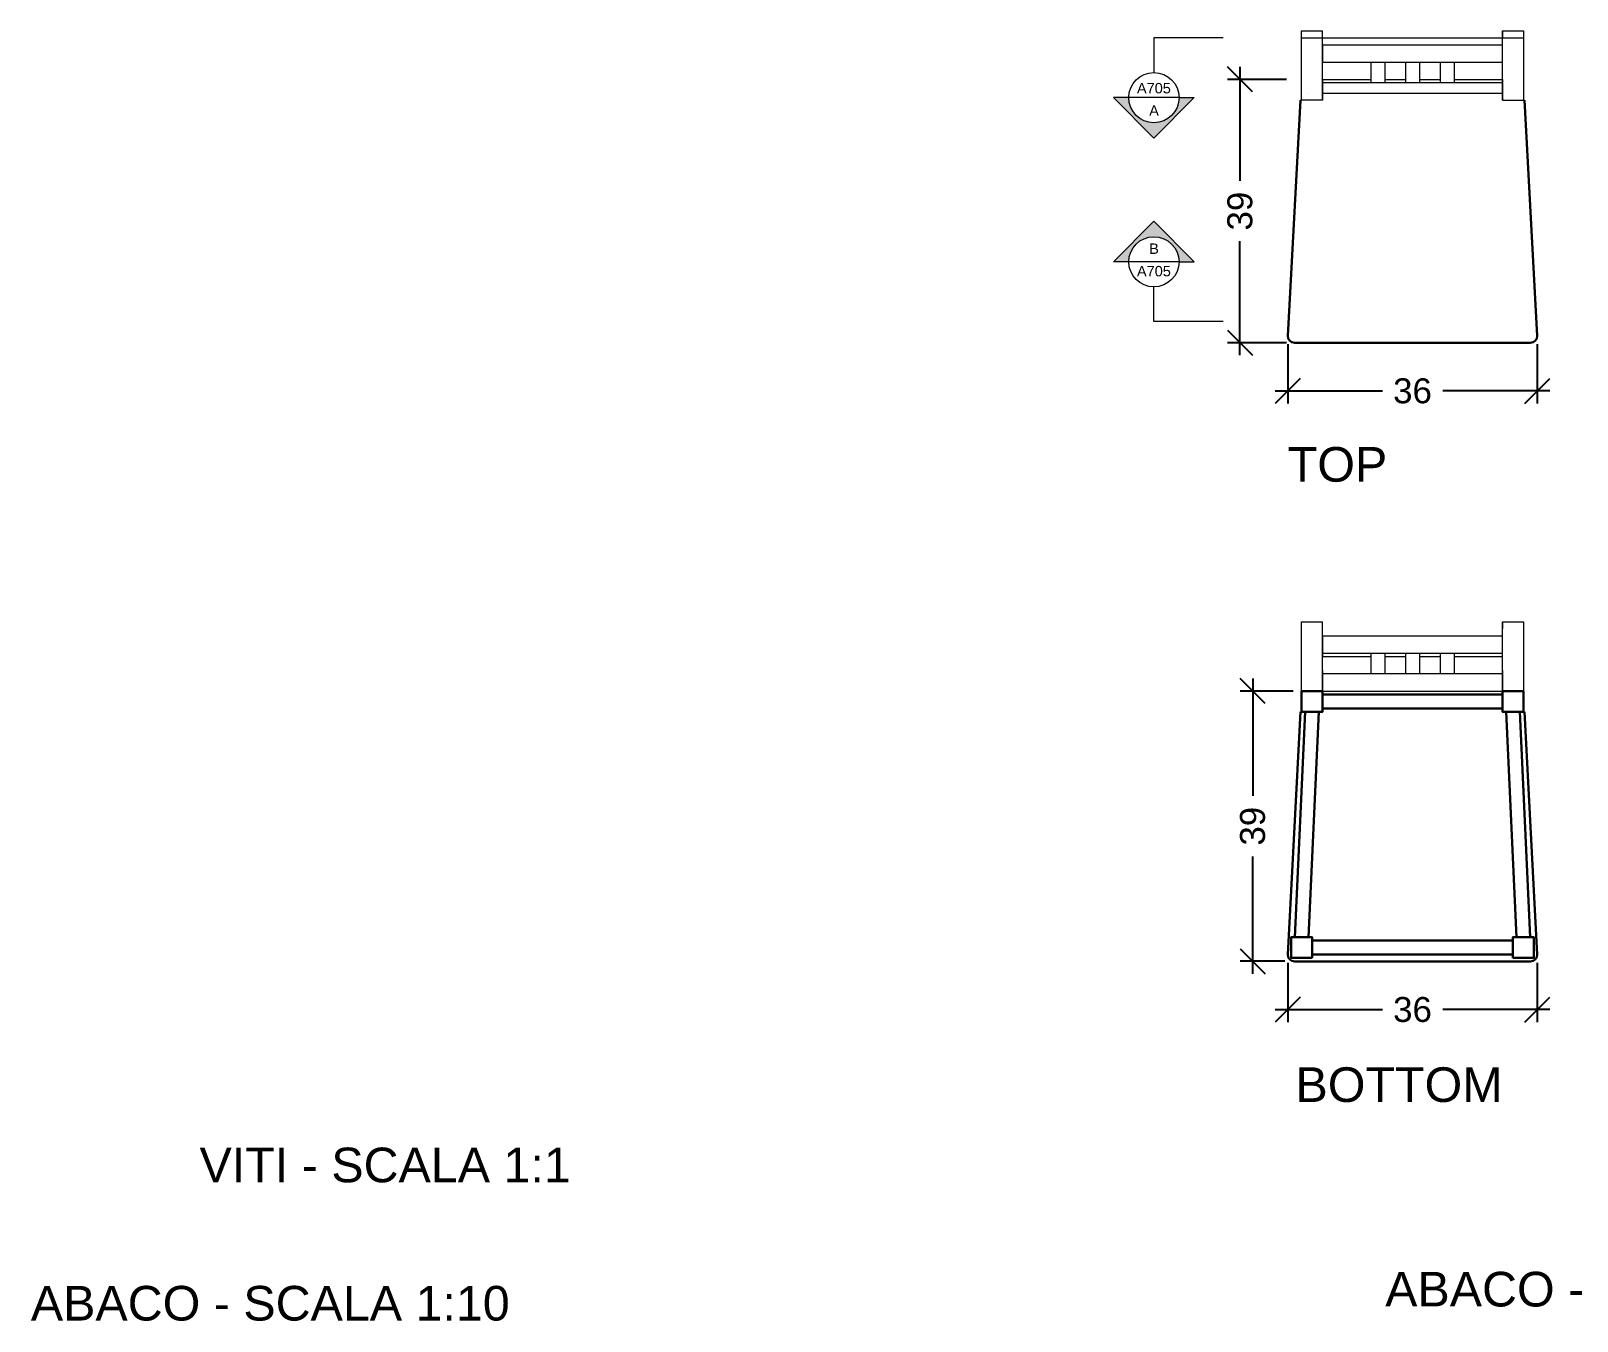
# Model space of a CAD drawing. Header units: inches. Extents: x -56 to 1054, y -93 to 354.
# Drawn here: x -55.9 to 167.1, y 26.6 to 212.7 of the extents above; entities that cross this region are included whole.
import ezdxf
from ezdxf.enums import TextEntityAlignment as Align

# ---------------------------------------------------------------- set-up
doc = ezdxf.new("R2010")
doc.units = ezdxf.units.IN
doc.header["$MEASUREMENT"] = 0
doc.layers.get('0').update_dxf_attribs({"lineweight": 30})
doc.layers.add('A-ANNO-SYMB', color=3, linetype='Continuous', lineweight=18)
doc.layers.add('quote', color=7, linetype='Continuous', lineweight=20)
doc.layers.add('G-ANNO-TEXT', color=3, linetype='Continuous')
doc.styles.add('ARIAL', font='Arial.ttf')
doc.styles.get("Standard").update_dxf_attribs({"font": 'Arial.ttf'})
doc.dimstyles.new('TICK_36', dxfattribs={"dimtxt": 3.6, "dimasz": 3.6, "dimexe": 1.8, "dimexo": 1.2, "dimgap": 1.8, "dimtad": 0, "dimdec": 0, "dimzin": 0, "dimdsep": 46, "dimtxsty": 'ARIAL', "dimblk": 'OBLIQUE', "dimcen": 1.8, "dimdle": 1.8, "dimclrd": 256, "dimclrt": 256, "dimadec": 0, "dimazin": 0, "dimtfac": 1, "dimtdec": 0, "dimtmove": 1, "dimatfit": 3, "dimldrblk": 'OPEN90', "dimfxl": 1, "dimtfill": 1, "dimtolj": 1, "dimtzin": 0, "dimarcsym": 0})

# ---------------------------------------------------------------- blocks, each defined once
blk = doc.blocks.new('_Oblique')
at = {"color": 0, "linetype": 'ByBlock', "lineweight": -2}
blk.add_line((-0.5, -0.5), (0.5, 0.5), dxfattribs=at)
blk = doc.blocks.new('*D14')
at = {"layer": 'quote', "color": 0, "lineweight": -2, "transparency": 16777216}
for p, q in [((125.39, 167.53), (125.39, 158.98)), ((161.39, 167.53), (161.39, 158.98))]:
    blk.add_line(p, q, dxfattribs=at)
at = {"layer": 'quote', "lineweight": -2, "transparency": 16777216}
for p, q in [((123.59, 160.78), (139.04, 160.78)), ((163.19, 160.78), (147.75, 160.78))]:
    blk.add_line(p, q, dxfattribs=at)
at = {"layer": 'quote', "lineweight": -2, "transparency": 16777216, "xscale": 3.6, "yscale": 3.6, "zscale": 3.6, "rotation": 180}
blk.add_blockref('_Oblique', (125.39, 160.78), dxfattribs=at)
at = {"layer": 'quote', "lineweight": -2, "transparency": 16777216, "xscale": 3.6, "yscale": 3.6, "zscale": 3.6}
blk.add_blockref('_Oblique', (161.39, 160.78), dxfattribs=at)
at = {"layer": 'quote', "transparency": 16777216, "insert": (143.39, 160.78), "char_height": 3.6, "attachment_point": 5, "style": 'ARIAL', "bg_fill": 3, "box_fill_scale": 1.25, "bg_fill_color": 256, "bg_fill_true_color": 13158600, "bg_fill_transparency": 0}
blk.add_mtext('\\A1;36', dxfattribs=at)
blk = doc.blocks.new('_Open90')
at = {"color": 0, "linetype": 'ByBlock', "lineweight": -2}
for p, q in [((0, 0), (-1, 0)), ((-0.5, 0.5), (0, 0)), ((0, 0), (-0.5, -0.5))]:
    blk.add_line(p, q, dxfattribs=at)
blk = doc.blocks.new('*D15')
at = {"layer": 'quote', "color": 0, "lineweight": -2, "transparency": 16777216}
for p, q in [((125.39, 78.27), (125.39, 69.71)), ((161.39, 78.27), (161.39, 69.71))]:
    blk.add_line(p, q, dxfattribs=at)
at = {"layer": 'quote', "lineweight": -2, "transparency": 16777216}
for p, q in [((123.59, 71.51), (139.04, 71.51)), ((163.19, 71.51), (147.75, 71.51))]:
    blk.add_line(p, q, dxfattribs=at)
at = {"layer": 'quote', "lineweight": -2, "transparency": 16777216, "xscale": 3.6, "yscale": 3.6, "zscale": 3.6, "rotation": 180}
blk.add_blockref('_Oblique', (125.39, 71.51), dxfattribs=at)
at = {"layer": 'quote', "lineweight": -2, "transparency": 16777216, "xscale": 3.6, "yscale": 3.6, "zscale": 3.6}
blk.add_blockref('_Oblique', (161.39, 71.51), dxfattribs=at)
at = {"layer": 'quote', "transparency": 16777216, "insert": (143.39, 71.51), "char_height": 3.6, "attachment_point": 5, "style": 'ARIAL', "bg_fill": 3, "box_fill_scale": 1.25, "bg_fill_color": 256, "bg_fill_true_color": 13158600, "bg_fill_transparency": 0}
blk.add_mtext('\\A1;36', dxfattribs=at)
blk = doc.blocks.new('*D16')
at = {"layer": 'quote', "lineweight": -2, "transparency": 16777216}
for p, q in [((120.33, 119.27), (120.33, 102.34)), ((120.33, 76.69), (120.33, 93.63))]:
    blk.add_line(p, q, dxfattribs=at)
at = {"layer": 'quote', "color": 0, "lineweight": -2, "transparency": 16777216}
for p, q in [((126.19, 117.47), (118.53, 117.47)), ((124.98, 78.49), (118.53, 78.49))]:
    blk.add_line(p, q, dxfattribs=at)
at = {"layer": 'quote', "lineweight": -2, "transparency": 16777216, "xscale": 3.6, "yscale": 3.6, "zscale": 3.6}
for p, rotation in [((120.33, 117.47), 90), ((120.33, 78.49), 270)]:
    blk.add_blockref('_Oblique', p, dxfattribs=dict(at, rotation=rotation))
at = {"layer": 'quote', "transparency": 16777216, "insert": (120.33, 97.98), "char_height": 3.6, "attachment_point": 5, "rotation": 90, "style": 'ARIAL', "bg_fill": 3, "box_fill_scale": 1.25, "bg_fill_color": 256, "bg_fill_true_color": 13158600, "bg_fill_transparency": 0}
blk.add_mtext('\\A1;39', dxfattribs=at)
blk = doc.blocks.new('*D17')
at = {"layer": 'quote', "lineweight": -2, "transparency": 16777216}
for p, q in [((118.5, 207.53), (118.5, 191.09)), ((118.5, 165.93), (118.5, 182.38))]:
    blk.add_line(p, q, dxfattribs=at)
at = {"layer": 'quote', "color": 0, "lineweight": -2, "transparency": 16777216}
for p, q in [((125.19, 205.73), (116.7, 205.73)), ((125.19, 167.73), (116.7, 167.73))]:
    blk.add_line(p, q, dxfattribs=at)
at = {"layer": 'quote', "lineweight": -2, "transparency": 16777216, "xscale": 3.6, "yscale": 3.6, "zscale": 3.6}
for p, rotation in [((118.5, 205.73), 90), ((118.5, 167.73), 270)]:
    blk.add_blockref('_Oblique', p, dxfattribs=dict(at, rotation=rotation))
at = {"layer": 'quote', "transparency": 16777216, "insert": (118.5, 186.73), "char_height": 3.6, "attachment_point": 5, "rotation": 90, "style": 'ARIAL', "bg_fill": 3, "box_fill_scale": 1.25, "bg_fill_color": 256, "bg_fill_true_color": 13158600, "bg_fill_transparency": 0}
blk.add_mtext('\\A1;39', dxfattribs=at)

msp = doc.modelspace()

# ---------------------------------------------------------------- hatches: boundary and pattern name
at = {"layer": 'A-ANNO-SYMB', "linetype": 'Continuous', "lineweight": 20}
h = msp.add_hatch(color=256, dxfattribs=at)
h.dxf.hatch_style = 1
h.paths.add_polyline_path([(111.89, 203.11), (109.7, 203.11, -1), (102.46, 203.11), (100.27, 203.11), (106.08, 197.26)])
h = msp.add_hatch(color=256, dxfattribs=at)
h.dxf.hatch_style = 1
h.paths.add_polyline_path([(111.89, 179.42), (109.7, 179.42, 1), (102.46, 179.42), (100.27, 179.42), (106.08, 185.27)])

# ---------------------------------------------------------------- linework, layer by layer
at = {"linetype": 'Continuous', "lineweight": 20}
for p, q in [((109.7, 203.11), (102.46, 203.11)), ((109.7, 179.42), (102.46, 179.42))]:
    msp.add_line(p, q, dxfattribs=at)
for p, q in [((125.39, 168.73), (127.23, 202.73)), ((159.55, 202.73), (161.39, 168.73)), ((160.39, 167.73), (126.39, 167.73)), ((130.39, 116.97), (156.39, 116.97)), ((125.39, 79.47), (127.23, 114.47)), ((127.89, 114.47), (126.39, 81.97)), ((127.89, 114.47), (129.89, 114.47)), ((128.39, 81.97), (129.89, 114.47)), ((130.39, 114.97), (156.39, 114.97)), ((158.39, 81.97), (156.89, 114.47)), ((158.89, 114.47), (160.39, 81.97)), ((159.55, 114.48), (161.39, 79.47)), ((126.39, 81.97), (128.39, 81.97)), ((128.89, 81.47), (157.89, 81.47)), ((160.39, 78.47), (126.39, 78.47)), ((157.89, 79.47), (128.89, 79.47))]:
    msp.add_line(p, q)
for points in [[(130.39, 117.47), (127.39, 117.47), (127.39, 114.47), (130.39, 114.47)], [(156.39, 117.47), (159.39, 117.47), (159.39, 114.47), (156.39, 114.47)], [(128.89, 78.97), (125.89, 78.97), (125.89, 81.97), (128.89, 81.97)], [(157.89, 78.97), (160.89, 78.97), (160.89, 81.97), (157.89, 81.97)]]:
    msp.add_lwpolyline(points, close=True)
for centre, start, end in [((126.39, 168.73), 180, 270), ((160.39, 168.73), 270, 0), ((126.39, 79.47), 180, 270), ((160.39, 79.47), 270, 0)]:
    msp.add_arc(centre, 1, start, end)
at = {"layer": 'A-ANNO-SYMB'}
for p, q in [((116.08, 211.73), (106.08, 211.73)), ((106.08, 211.73), (106.08, 206.73)), ((106.08, 170.8), (106.08, 175.8))]:
    msp.add_line(p, q, dxfattribs=at)
at = {"layer": 'A-ANNO-SYMB', "linetype": 'Continuous', "lineweight": 20}
for p, q in [((102.46, 203.11), (100.27, 203.11)), ((100.27, 203.11), (106.08, 197.26)), ((111.89, 203.11), (106.08, 197.26)), ((109.7, 203.11), (111.89, 203.11)), ((100.27, 179.42), (106.08, 185.27)), ((111.89, 179.42), (106.08, 185.27)), ((102.46, 179.42), (100.27, 179.42)), ((109.7, 179.42), (111.89, 179.42))]:
    msp.add_line(p, q, dxfattribs=at)
for centre in [(106.08, 203.11), (106.08, 179.42)]:
    msp.add_circle(centre, 3.62, dxfattribs=at)
at = {"layer": 'quote'}
for p, q in [((127.39, 202.73), (127.39, 212.73)), ((127.39, 212.73), (130.39, 212.73)), ((130.39, 202.73), (130.39, 212.73)), ((156.39, 212.73), (159.39, 212.73)), ((156.39, 202.73), (156.39, 212.73)), ((156.39, 212.73), (156.39, 211.73)), ((159.39, 212.73), (159.39, 202.73)), ((127.39, 211.73), (130.39, 211.73)), ((128.39, 211.73), (156.39, 211.73)), ((130.39, 210.73), (156.39, 210.73)), ((130.39, 210.73), (130.39, 208.23)), ((156.39, 211.73), (159.39, 211.73)), ((130.39, 208.23), (156.39, 208.23)), ((137.39, 208.23), (137.39, 205.23)), ((139.39, 208.23), (139.39, 205.23)), ((142.39, 208.23), (142.39, 205.23)), ((144.39, 208.23), (144.39, 205.23)), ((147.39, 208.23), (147.39, 205.23)), ((149.39, 208.23), (149.39, 205.23)), ((130.39, 205.73), (137.39, 205.73)), ((130.39, 205.73), (130.39, 202.73)), ((130.39, 202.73), (130.39, 205.73)), ((139.39, 205.73), (142.39, 205.73)), ((144.39, 205.73), (147.39, 205.73)), ((149.39, 205.73), (156.39, 205.73)), ((156.39, 205.73), (156.39, 202.73)), ((128.39, 203.73), (128.39, 203.73)), ((156.39, 205.23), (130.39, 205.23)), ((130.39, 203.73), (156.39, 203.73)), ((130.39, 203.73), (130.39, 203.43)), ((130.39, 202.73), (127.23, 202.73)), ((156.39, 202.73), (159.55, 202.73)), ((126.39, 167.73), (160.39, 167.73)), ((127.39, 117.47), (127.39, 127.47)), ((127.39, 127.47), (130.39, 127.47)), ((130.39, 117.47), (130.39, 127.47)), ((156.39, 127.47), (159.39, 127.47)), ((156.39, 117.47), (156.39, 127.47)), ((156.39, 127.47), (156.39, 126.47)), ((159.39, 127.47), (159.39, 117.47)), ((130.39, 125.47), (156.39, 125.47)), ((130.39, 125.47), (130.39, 122.97)), ((130.39, 122.97), (156.39, 122.97)), ((130.39, 122.97), (130.39, 122.47)), ((137.39, 122.97), (137.39, 119.97)), ((139.39, 122.97), (139.39, 119.97)), ((142.39, 122.97), (142.39, 119.97)), ((144.39, 122.97), (144.39, 119.97)), ((147.39, 122.97), (147.39, 119.97)), ((149.39, 122.97), (149.39, 119.97)), ((130.39, 122.47), (137.39, 122.47)), ((130.39, 120.47), (130.39, 117.47)), ((130.39, 117.47), (130.39, 120.47)), ((139.39, 122.47), (142.39, 122.47)), ((144.39, 122.47), (147.39, 122.47)), ((149.39, 122.47), (156.39, 122.47)), ((156.39, 120.47), (156.39, 117.47)), ((156.39, 119.97), (130.39, 119.97)), ((127.39, 117.47), (159.39, 117.47)), ((130.39, 116.97), (130.39, 114.97)), ((127.39, 114.47), (127.23, 114.47)), ((156.89, 114.47), (158.89, 114.47)), ((159.39, 114.47), (159.55, 114.48))]:
    msp.add_line(p, q, dxfattribs=at)

# ---------------------------------------------------------------- texts
at = {"layer": 'A-ANNO-SYMB', "linetype": 'Continuous', "lineweight": 20}
for tag, text, p in [('A705', 'A', (106.08, 205.22)), ('A', 'A301', (106.1, 202)), ('B', 'A301', (106.1, 182.06)), ('A705', 'A', (106.08, 178.82))]:
    msp.add_attdef(tag, text=text, height=1.5, dxfattribs=at).set_placement(p, align=Align.TOP_CENTER)
at = {"layer": 'G-ANNO-TEXT', "char_height": 5, "attachment_point": 1, "style": 'ARIAL'}
for s, width, insert in [('{\\fArial|b0|i0|c0|p0;TOP}', 9, (125.39, 152.69)), ('{\\fArial|b0|i0|c0|p0;BOTTOM}', 9, (126.51, 63.19)), ('{\\fArial|b0|i0|c0|p0;VITI - SCALA 1:1}', 77.0006, (-31.62, 51.6)), ('{\\fArial|b0|i0|c0|p0;ABACO - SCALA 1:10}', 77.0006, (139.45, 33.68)), ('{\\fArial|b0|i0|c0|p0;ABACO - SCALA 1:10}', 77.0006, (-55.96, 31.65))]:
    msp.add_mtext_dynamic_manual_height_columns(s, width=width, gutter_width=2.5, heights=[0], dxfattribs=dict(at, insert=insert))

# ---------------------------------------------------------------- next in the draw order: dimensions: what is measured, and where the dimension line sits
at = {"layer": 'quote'}
for base, p1, p2, picture, middle in [((161.39, 160.78), (125.39, 168.73), (161.39, 168.73), '*D14', (143.39, 160.78)), ((161.39, 71.51), (125.39, 79.47), (161.39, 79.47), '*D15', (143.39, 71.51))]:
    dim = msp.add_linear_dim(base=base, p1=p1, p2=p2, dimstyle='TICK_36', dxfattribs=at)
    dim.commit()
    dim.dimension.update_dxf_attribs({"geometry": picture, "text_midpoint": middle})

# ---------------------------------------------------------------- next in the draw order: dimensions: what is measured, and where the dimension line sits
dim = msp.add_linear_dim(base=(118.5, 205.73), p1=(126.39, 167.73), p2=(126.39, 205.73), angle=90, text='39', dimstyle='TICK_36', dxfattribs=at)
dim.commit()
dim.dimension.update_dxf_attribs({"geometry": '*D17', "text_midpoint": (118.5, 186.73)})
dim = msp.add_linear_dim(base=(120.33, 78.49), p1=(127.39, 117.47), p2=(126.18, 78.49), angle=90, dimstyle='TICK_36', dxfattribs=at)
dim.commit()
dim.dimension.update_dxf_attribs({"geometry": '*D16', "text_midpoint": (120.33, 97.98)})

# ---------------------------------------------------------------- next in the draw order: linework, layer by layer
at = {"layer": 'A-ANNO-SYMB'}
msp.add_line((116.08, 170.8), (106.08, 170.8), dxfattribs=at)

doc.saveas('drawing.dxf')
